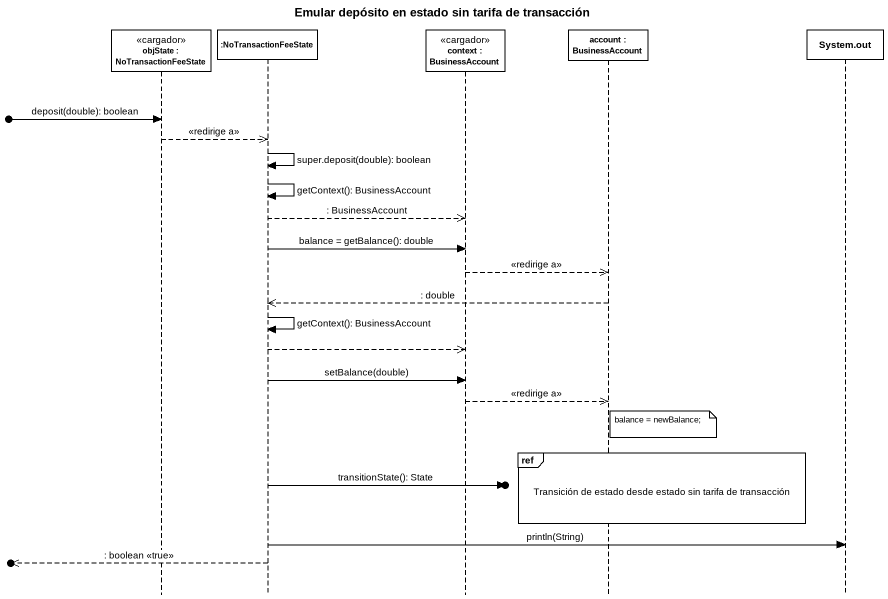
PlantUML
@startuml
title Emular depósito en estado sin tarifa de transacción
hide footbox
participant "objState : NoTransactionFeeState" as objState <<cargador>>
participant ":NoTransactionFeeState" as NoTransactionFeeState
participant "context : BusinessAccount" as context <<cargador>>
participant "account : BusinessAccount" as account
participant "System.out" as System_out

[o-> objState : deposit(double): boolean
objState -->> NoTransactionFeeState : <<redirige a>>
NoTransactionFeeState -> NoTransactionFeeState : super.deposit(double): boolean
NoTransactionFeeState -> NoTransactionFeeState : getContext(): BusinessAccount
NoTransactionFeeState -->> context : : BusinessAccount
NoTransactionFeeState -> context : balance = getBalance(): double
context -->> account : <<redirige a>>
account -->> NoTransactionFeeState : : double
NoTransactionFeeState -> NoTransactionFeeState : getContext(): BusinessAccount
NoTransactionFeeState -->> context
NoTransactionFeeState -> context : setBalance(double)
context -->> account : <<redirige a>>
note right of account : balance = newBalance;
ref over account : Transición de estado desde estado sin tarifa de transacción
NoTransactionFeeState ->o] : transitionState(): State
NoTransactionFeeState -> System_out : println(String)
[o<<-- NoTransactionFeeState : : boolean <<true>>
@enduml
